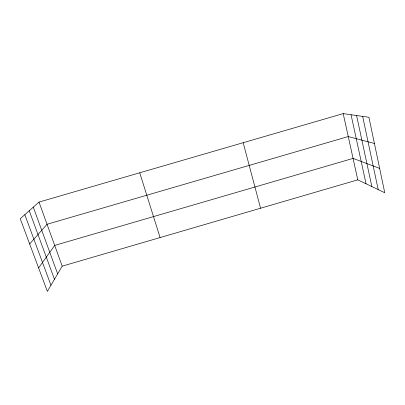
<?xml version="1.0" encoding="UTF-8"?>
<svg xmlns="http://www.w3.org/2000/svg" width="405" height="405" viewBox="0 0 405 405"><rect width="100%" height="100%" fill="white"/><g stroke="black" fill="none" stroke-linecap="round" stroke-linejoin="round"><path stroke-width="0.61" d="M62.203 266.156L47.344 291.382L20.25 218.74L39.007 202.08L343.202 113.618L368.925 117.278L384.75 192.734L357.792 179.84L62.203 266.156L39.007 202.08M38.596 267.928L54.695 245.41L353.069 158.401L379.642 168.369M29.661 243.972L47.046 224.274L348.254 136.556L374.417 143.486M24.821 214.675L50.954 285.247M29.246 210.747L54.457 279.308M33.286 207.163L57.657 273.871M139.745 172.783L160.081 237.573M243.172 142.712L260.577 208.226M343.202 113.618L357.792 179.84M351.054 114.736L366.044 183.789M356.592 115.526L371.851 186.563M362.657 116.387L378.199 189.601"/></g></svg>
